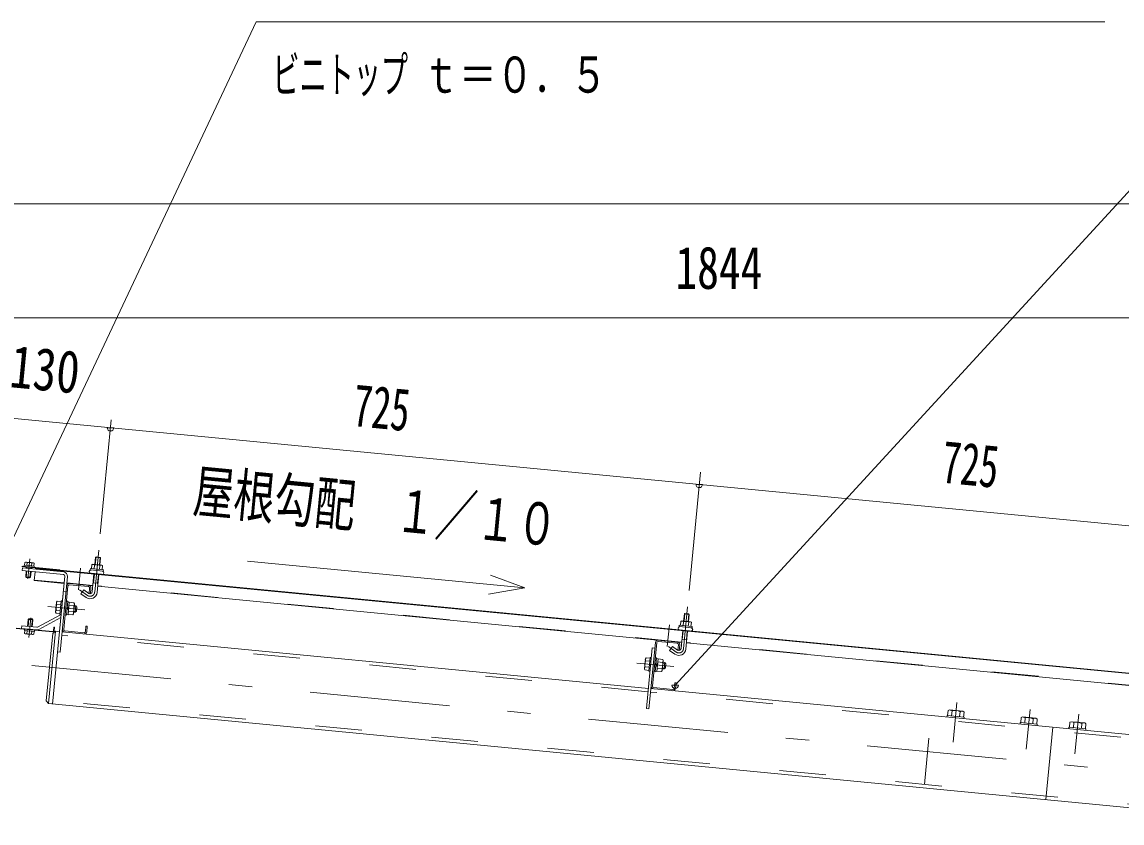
# Model space of a CAD drawing. Units: millimetres, scale not verified. Extents: x -31523 to 31528, y -14700 to 14700.
# Drawn here: x 14468 to 19187, y 8027 to 11466 of the extents above; entities that cross this region are included whole.
import ezdxf
from ezdxf.enums import TextEntityAlignment as Align

# ---------------------------------------------------------------- set-up
doc = ezdxf.new("R2010")
doc.units = ezdxf.units.MM
doc.header["$LTSCALE"] = 50
doc.linetypes.add('USER2', pattern=[10, 4, -6])
doc.linetypes.add('USER3', pattern=[24, 12, -5, 2, -5])
for name, color, linetype, lineweight in [('0-6_2-02BOLD', 7, 'Continuous', 18), ('0-7_2-12HIDDEN', 3, 'USER2', 18), ('0-8_2-22CENTER', 3, 'USER3', 18), ('0-9_2-42THIN', 4, 'Continuous', 18), ('0-A_2-52DIM', 3, 'Continuous', 18)]:
    doc.layers.add(name, color=color, linetype=linetype, lineweight=lineweight)
doc.styles.add('ＭＳ ゴシック', font='')
doc.styles.get('ＭＳ ゴシック').set_extended_font_data('MS Gothic')

msp = doc.modelspace()

# ---------------------------------------------------------------- linework, layer by layer
at = {"layer": '0-6_2-02BOLD'}
for p, q in [((14804.58, 9165.51), (14783.68, 9167.53)), ((19960.98, 8598.56), (14467.93, 9127.48)), ((14487.78, 9125.56), (14487.3, 9120.5)), ((14488.88, 9132.83), (14490.05, 9145.01)), ((14508.21, 9118.49), (14508.69, 9123.55)), ((14509, 9130.92), (14510.17, 9143.09)), ((14525.62, 9116.81), (14526.12, 9121.87)), ((14525.94, 9120.14), (19960.8, 8596.82)), ((14777.98, 9117.31), (14779.69, 9135.15)), ((14802.31, 9132.98), (14800.6, 9115.13)), ((14504.75, 9082.1), (14507.15, 9107.34)), ((14652.09, 9086.36), (14599.28, 8537.81)), ((14652.08, 9086.35), (14636.61, 8925.66)), ((14769.38, 9019.12), (14776.79, 9095.98)), ((14797.69, 9093.97), (14790.29, 9017.1)), ((14645.94, 9022.43), (14657.08, 9021.36)), ((14664.94, 9044.52), (14646.96, 8857.77)), ((14771.92, 9045.47), (14660.44, 9056.2)), ((14753.27, 9041.63), (14671.05, 9049.55)), ((14758.31, 9035.52), (14756.03, 9011.83)), ((14794.07, 9056.39), (14773.17, 9058.41)), ((17297.74, 8802.25), (14792.83, 9043.45)), ((14618.03, 8966.4), (14634.76, 8964.79)), ((14720.5, 9011.27), (14742.71, 8995.42)), ((14633.32, 8920.71), (14535.21, 8868.13)), ((14632.25, 8938.64), (14615.51, 8940.25)), ((14660.71, 8942.07), (14668.35, 8948.36)), ((14669.01, 8955.33), (14661.38, 8949.04)), ((14687.31, 8933.34), (14667.09, 8935.29)), ((14669.61, 8961.43), (14689.82, 8959.49)), ((14696.62, 8931.58), (14699.29, 8959.44)), ((14540.5, 8858.25), (14635.01, 8908.91)), ((17303.79, 8874.1), (17305.51, 8891.95)), ((17328.14, 8889.77), (17326.41, 8871.92)), ((14599.87, 8847.2), (14442.4, 8862.35)), ((14442.57, 8864.1), (14600.04, 8848.93)), ((14489.99, 8852.13), (14488.83, 8839.96)), ((14508.94, 8838.04), (14510.11, 8850.22)), ((14640.31, 8847.16), (17154.98, 8605.03)), ((14651.99, 8851.66), (14734.21, 8843.75)), ((17295.2, 8775.9), (17302.6, 8852.77)), ((17323.51, 8850.75), (17316.11, 8773.89)), ((17171.76, 8779.21), (17182.9, 8778.14)), ((17172.77, 8614.56), (17190.75, 8801.3)), ((17196.87, 8806.34), (17279.08, 8798.41)), ((17319.89, 8813.17), (17298.99, 8815.19)), ((19823.55, 8559.04), (17318.65, 8800.24)), ((17190.05, 8735.43), (17184.47, 8735.97)), ((17196.78, 8732.32), (17189.8, 8732.99)), ((17216.91, 8729.35), (17196.68, 8731.3)), ((17141.33, 8697.04), (17158.06, 8695.43)), ((17160.58, 8721.58), (17143.85, 8723.19)), ((17186.52, 8698.85), (17194.16, 8705.15)), ((17194.83, 8712.12), (17187.19, 8705.82)), ((17192.9, 8692.07), (17213.12, 8690.13)), ((17215.64, 8716.28), (17195.42, 8718.22)), ((17218.15, 8716.9), (17225.11, 8716.23)), ((17166.13, 8603.95), (19680.8, 8361.82)), ((17260.03, 8600.54), (17177.82, 8608.45)), ((18458.17, 8508.01), (18456.12, 8486.77)), ((18490.32, 8483.48), (18492.36, 8504.72)), ((18771.75, 8477.82), (18769.7, 8456.58)), ((18803.9, 8453.29), (18805.94, 8474.52)), ((18980.79, 8457.69), (18978.74, 8436.45)), ((19012.93, 8433.16), (19014.98, 8454.4)), ((18890.65, 8437.9), (18860.76, 8127.49))]:
    msp.add_line(p, q, dxfattribs=at)
for points in [[(14780.72, 9136.83), (14783.68, 9167.53), (14785.59, 9169.1), (14803, 9167.43), (14804.58, 9165.51), (14801.62, 9134.81)], [(14468.1, 9129.22), (14630.79, 9113.55), (14630.63, 9111.81)], [(14646.86, 9105.14), (14469.88, 9122.18), (14468.81, 9111.03), (14645.79, 9093.99)], [(14517.35, 9144.18), (14483.2, 9147.44), (14479.99, 9145.98), (14478.83, 9133.79)], [(14486.24, 9109.35), (14483.84, 9084.09), (14487, 9080.28), (14500.93, 9078.95), (14504.75, 9082.1), (14483.84, 9084.09)], [(14517.35, 9144.18), (14520.22, 9142.14), (14519.07, 9129.96)], [(14811.91, 9114.05), (14813.63, 9131.89), (14810.77, 9133.93), (14771.58, 9137.71), (14768.37, 9136.25), (14766.65, 9118.41)], [(14649.14, 9055.7), (14520.93, 9068.04), (14524.55, 9105.66)], [(14663.23, 9085.29), (14631.92, 8760.06), (14620.78, 8761.14)], [(14754.91, 9012.52), (14732.69, 9028.37), (14720.5, 9011.27)], [(14756.03, 9011.83), (14761.6, 9011.29), (14763.88, 9034.98)], [(14636.02, 8977.87), (14619.29, 8979.48), (14616.46, 8975.51), (14612.23, 8931.62), (14614.25, 8927.18), (14630.99, 8925.57)], [(14636.22, 8921.57), (14630.65, 8922.11), (14636.36, 8981.33), (14641.93, 8980.8)], [(14652.94, 8919.96), (14658.52, 8919.42), (14664.23, 8978.64), (14658.65, 8979.18)], [(14663.99, 8976.21), (14670.96, 8975.53), (14665.73, 8921.19), (14658.76, 8921.86)], [(14665.83, 8922.21), (14686.04, 8920.26), (14688.88, 8924.23), (14693.1, 8968.13), (14691.09, 8972.56), (14670.86, 8974.51)], [(14692.33, 8960.11), (14699.29, 8959.44), (14704.02, 8953.72), (14702.34, 8936.29), (14696.62, 8931.58), (14689.65, 8932.25)], [(17306.54, 8893.61), (17309.49, 8924.31), (17330.4, 8922.31), (17327.44, 8891.6)], [(17309.49, 8924.31), (17311.41, 8925.89), (17328.82, 8924.22), (17330.4, 8922.31)], [(14531.23, 8867.33), (14467.04, 8873.51), (14465.96, 8862.35), (14530.16, 8856.18)], [(14512.32, 8869.15), (14515.15, 8898.96), (14494.25, 8900.95), (14491.4, 8871.16)], [(14494.25, 8900.95), (14498.06, 8904.1), (14512, 8902.77), (14515.15, 8898.96)], [(14740.33, 8848.78), (14742.61, 8872.47), (14748.19, 8871.94), (14745.9, 8848.25)], [(17337.73, 8870.83), (17339.45, 8888.68), (17336.58, 8890.72), (17297.39, 8894.5), (17294.19, 8893.04), (17292.47, 8875.19)], [(14520.17, 8849.26), (14519, 8837.08), (14515.78, 8835.61), (14481.65, 8838.87), (14478.77, 8840.92), (14479.93, 8853.1)], [(14611.74, 8849.91), (14600.29, 8840.47), (14572.41, 8550.95), (14581.86, 8539.49), (19905.92, 8026.85)], [(14581.86, 8539.49), (14611.74, 8849.91), (14629.16, 8848.23)], [(14603.86, 8852.08), (14605.37, 8867.76), (14607.11, 8867.6), (14605.61, 8851.92)], [(17185.18, 8801.83), (17157.74, 8516.85), (17146.59, 8517.93), (17171.75, 8779.22)], [(17280.73, 8769.31), (17258.51, 8785.15), (17246.31, 8768.06), (17268.54, 8752.21)], [(17284.13, 8792.31), (17281.84, 8768.62), (17287.42, 8768.08), (17289.7, 8791.76)], [(17156.8, 8682.35), (17140.07, 8683.97), (17138.05, 8688.4), (17142.28, 8732.3), (17145.1, 8736.27), (17161.84, 8734.65)], [(17167.75, 8737.58), (17162.17, 8738.12), (17156.47, 8678.89), (17162.04, 8678.35)], [(17190.05, 8735.43), (17184.34, 8676.2), (17178.76, 8676.74)], [(17184.57, 8678.65), (17191.54, 8677.98), (17196.78, 8732.32)], [(17214.69, 8681.02), (17218.92, 8724.91), (17216.91, 8729.35)], [(17215.47, 8689.04), (17222.43, 8688.37), (17228.16, 8693.08), (17229.84, 8710.5), (17225.11, 8716.23), (17222.43, 8688.37)], [(17214.69, 8681.02), (17211.86, 8677.05), (17191.65, 8679)], [(17271.72, 8605.03), (17274, 8628.72), (17268.42, 8629.25), (17266.15, 8605.57)], [(18439.02, 8488.42), (18441.07, 8509.66), (18446.82, 8512.28), (18504.31, 8506.74), (18509.46, 8503.07), (18507.41, 8481.83)], [(18509.13, 8474.63), (18509.8, 8481.6), (18436.64, 8488.65), (18435.97, 8481.68)], [(18822.71, 8444.44), (18823.38, 8451.41), (18750.22, 8458.46), (18749.55, 8451.49)], [(18752.61, 8458.23), (18754.65, 8479.46), (18760.4, 8482.09), (18817.89, 8476.55), (18823.04, 8472.88), (18821, 8451.64)], [(18961.64, 8438.1), (18963.69, 8459.34), (18969.44, 8461.96), (19026.93, 8456.43), (19032.08, 8452.76), (19030.03, 8431.51)], [(19031.75, 8424.32), (19032.41, 8431.28), (18959.25, 8438.33), (18958.58, 8431.36)]]:
    msp.add_lwpolyline(points, dxfattribs=at)
for points in [[(14520.73, 9129.8), (14520.19, 9124.22), (14476.63, 9128.38), (14477.17, 9133.95)], [(14761.42, 9118.91), (14760.88, 9113.34), (14816.62, 9107.96), (14817.15, 9113.53)], [(17287.23, 8875.69), (17342.98, 8870.32), (17342.44, 8864.75), (17286.69, 8870.12)], [(14522.35, 8854.68), (14521.83, 8849.1), (14478.26, 8853.26), (14478.8, 8858.83)]]:
    msp.add_lwpolyline(points, close=True, dxfattribs=at)
for centre, radius, start, end in [((14484.42, 9139.18), 8.11, 46.00594, 84.55217), ((14497.45, 9116.16), 29.79, 64.72084, 104.38129), ((14514.58, 9136.3), 8.11, 84.55217, 123.0836), ((14763.69, 9106.03), 7, 84.4998, 264.4998), ((14773.23, 9127.44), 10.06, 50.11574, 110.11574), ((14787.56, 9098.38), 37.62, 66.91203, 102.08795), ((14807.18, 9124.17), 10.06, 58.88425, 118.88425), ((14812.47, 9101.33), 7, 264.50061, 84.50061), ((14645.12, 9087.02), 7, 354.49998, 84.49997), ((14645.12, 9087.02), 18.2, 354.49998, 84.49997), ((14670.51, 9043.98), 11.2, 84.4973, 174.4973), ((14670.51, 9043.98), 5.6, 84.4973, 174.4973), ((14760.24, 9019.99), 30.18, 234.5, 354.5), ((14752.73, 9036.05), 5.6, 354.5092, 84.50122), ((14752.73, 9036.05), 11.2, 354.50143, 84.50122), ((14760.24, 9019.99), 9.19, 234.5, 354.5), ((14650.78, 8950.06), 36.61, 153.47365, 195.52446), ((14626.25, 8972.21), 10.07, 174.49905, 215.22588), ((14622.48, 8932.98), 10.07, 133.77223, 174.49905), ((14630.34, 8926.27), 6.3, 298.20261, 313.75566), ((14679.08, 8927.53), 10.07, 354.49905, 35.22588), ((14654.55, 8949.69), 36.61, 333.47365, 15.52446), ((14682.86, 8966.76), 10.07, 313.77223, 354.49905), ((17299.05, 8884.22), 10.06, 50.11574, 110.11574), ((17313.38, 8855.17), 37.62, 66.91203, 102.08795), ((17332.99, 8880.96), 10.06, 58.88425, 118.88425), ((14484.41, 8846.75), 8.11, 264.55217, 303.0836), ((14501.55, 8866.89), 29.79, 244.72084, 284.38129), ((14514.57, 8843.87), 8.11, 226.00594, 264.55217), ((14531.9, 8874.3), 18.2, 264.49997, 298.1879), ((14531.9, 8874.3), 7, 264.49997, 298.18448), ((14600.38, 8852.42), 5.25, 264.49997, 354.49997), ((14600.38, 8852.42), 3.5, 264.49997, 354.49997), ((14652.53, 8857.23), 11.2, 174.4973, 264.48845), ((14652.53, 8857.23), 5.6, 174.4973, 264.48845), ((14734.75, 8849.32), 11.2, 264.49953, 354.50208), ((14734.75, 8849.32), 5.6, 264.49953, 354.5092), ((17289.51, 8862.82), 7, 84.4998, 264.4998), ((17338.28, 8858.12), 7, 264.50061, 84.50061), ((17196.33, 8800.76), 11.2, 84.4973, 174.4973), ((17196.33, 8800.76), 5.6, 84.4973, 174.4973), ((17278.55, 8792.84), 5.6, 354.5092, 84.50122), ((17278.55, 8792.84), 11.2, 354.50143, 84.50122), ((17152.07, 8728.99), 10.07, 174.49905, 215.22588), ((17286.06, 8776.78), 30.18, 234.5, 354.5), ((17286.06, 8776.78), 9.19, 234.5, 354.5), ((17148.29, 8689.77), 10.07, 133.77223, 174.49905), ((17176.6, 8706.84), 36.61, 153.47365, 195.52446), ((17180.36, 8706.48), 36.61, 333.47365, 15.52446), ((17204.9, 8684.32), 10.07, 354.49905, 35.22588), ((17208.68, 8723.55), 10.07, 313.77223, 354.49905), ((17178.34, 8614.02), 11.2, 174.4973, 264.48845), ((17178.34, 8614.02), 5.6, 174.4973, 264.48845), ((17260.57, 8606.11), 11.2, 264.49953, 354.50208), ((17260.57, 8606.11), 5.6, 264.49953, 354.5092), ((18448.65, 8498.8), 13.24, 44.06885, 84.5), ((18470.94, 8461.5), 48.23, 63.6357, 105.3643), ((18499.94, 8493.86), 13.24, 84.5, 124.92831), ((18762.24, 8468.61), 13.24, 44.06885, 84.5), ((18784.53, 8431.31), 48.23, 63.6357, 105.3643), ((18813.53, 8463.66), 13.24, 84.5, 124.92831), ((18971.27, 8448.48), 13.24, 44.06885, 84.5), ((18993.56, 8411.19), 48.23, 63.6357, 105.3643), ((19022.56, 8443.54), 13.24, 84.5, 124.92831)]:
    msp.add_arc(centre, radius, start, end, dxfattribs=at)
at = {"layer": '0-7_2-12HIDDEN'}
for p, q in [((14649.3, 9057.44), (14521.09, 9069.78)), ((14772.09, 9047.2), (14660.6, 9057.93)), ((17297.9, 8803.99), (14792.99, 9045.19)), ((17153.57, 8590.39), (14638.9, 8832.53)), ((19823.72, 8560.79), (17318.81, 8801.98)), ((19679.38, 8347.18), (17164.72, 8589.32)), ((19907.33, 8041.48), (14600.68, 8552.44)), ((18339.58, 8192.43), (18366.66, 8473.58))]:
    msp.add_line(p, q, dxfattribs=at)
at = {"layer": '0-8_2-22CENTER'}
for p, q in [((14493.55, 9075.79), (14501.7, 9160.43)), ((14797.2, 9198.43), (14779.84, 9018.11)), ((14710.48, 9028.17), (14719.4, 9120.84)), ((14748.81, 9003.97), (14715.33, 9027.84)), ((14579.5, 8956.92), (14738.02, 8941.64)), ((17305.65, 8774.89), (17323.02, 8955.22)), ((14505.45, 8907.27), (14497.3, 8822.63)), ((17236.3, 8784.95), (17245.22, 8877.63)), ((17241.15, 8784.63), (17274.63, 8760.76)), ((14509.7, 8703.08), (19920.87, 8182.06)), ((17263.84, 8698.43), (17105.32, 8713.71)), ((18478.92, 8544.35), (18462.48, 8373.64)), ((18776.06, 8343.44), (18792.51, 8514.16)), ((19001.54, 8494.03), (18985.1, 8323.32))]:
    msp.add_line(p, q, dxfattribs=at)
for centre in [(14760.24, 9019.99), (17286.06, 8776.78)]:
    msp.add_arc(centre, 19.69, 234.5, 354.5, dxfattribs=at)
at = {"layer": '0-9_2-42THIN'}
for p, q in [((14785.59, 9169.1), (14782.46, 9136.66)), ((14799.88, 9134.98), (14803.01, 9167.43)), ((14489.04, 9109.08), (14486.37, 9081.04)), ((14490.58, 9125.3), (14490.1, 9120.23)), ((14501.69, 9079.58), (14504.36, 9107.61)), ((14505.43, 9118.76), (14505.91, 9123.82)), ((14774.91, 9058.23), (14778.53, 9095.81)), ((14772.54, 9051.9), (14774.91, 9058.23)), ((14689.98, 8935.74), (14700.44, 8934.73)), ((14702.45, 8955.63), (14691.99, 8956.64)), ((17311.41, 8925.89), (17308.28, 8893.45)), ((17325.7, 8891.76), (17328.82, 8924.21)), ((14494.19, 8870.9), (14497.3, 8903.48)), ((14512.63, 8902.01), (14509.52, 8869.42)), ((17215.8, 8692.52), (17226.25, 8691.51)), ((17228.26, 8712.41), (17217.81, 8713.42))]:
    msp.add_line(p, q, dxfattribs=at)
for points in [[(14795.95, 9094.14), (14792.33, 9056.56), (14793.45, 9049.88)], [(17298.36, 8808.69), (17300.73, 8815.02), (17304.35, 8852.59)], [(17321.76, 8850.92), (17318.15, 8813.35), (17319.26, 8806.68)]]:
    msp.add_lwpolyline(points, dxfattribs=at)
at = {"layer": '0-A_2-52DIM'}
for p, q in [((19882.79, 11465.9), (17269.86, 8618.92)), ((28384.28, 10685.45), (14321.3, 10685.45)), ((14321.3, 10195.45), (28384.28, 10195.45)), ((14391.41, 9767.92), (19899.43, 9237.56)), ((14803.91, 9268.11), (14851.01, 9757.32)), ((14861.8, 9723.97), (14833.8, 9723.97)), ((17329.72, 9024.9), (17378.65, 9533.02)), ((17387.62, 9480.76), (17359.62, 9480.76)), ((16625.34, 9035.89), (15435.93, 9150.42)), ((17283.86, 8618.92), (17255.86, 8618.92))]:
    msp.add_line(p, q, dxfattribs=at)
for points in [[(14338.03, 9058.64), (15472.79, 11465.9), (19112.79, 11465.9)], [(16477.82, 9091.05), (16625.34, 9035.89), (16470, 9009.89)]]:
    msp.add_lwpolyline(points, dxfattribs=at)
for centre in [(14847.8, 9723.97), (17373.62, 9480.76), (17269.86, 8618.92)]:
    msp.add_arc(centre, 14, 180, 0, dxfattribs=at)

# ---------------------------------------------------------------- texts
at = {"layer": '0-A_2-52DIM', "color": 7, "style": 'ＭＳ ゴシック'}
for s, height, width, p in [('ビニトップ ', 155, 0.55, (15542.79, 11115.9)), ('ｔ＝０．５', 155, 0.75, (16185.78, 11115.9)), ('1844', 182.3, 0.75, (17271.72, 10265.45))]:
    msp.add_text(s, height=height, dxfattribs=dict(at, width=width)).set_placement(p, align=Align.BOTTOM_LEFT)
for s, rotation, width, p in [('130', 354.5, 0.8, (14404.92, 9844.34)), ('725', 354.5, 0.65, (15876.58, 9677.65)), ('725', 354.501, 0.65, (18402.39, 9434.44)), ('屋根勾配\u3000１／１０', 354.5, 0.7, (15191.58, 9309.87))]:
    msp.add_text(s, height=182.3, rotation=rotation, dxfattribs=dict(at, width=width)).set_placement(p, align=Align.BOTTOM_LEFT)

doc.saveas('drawing.dxf')
